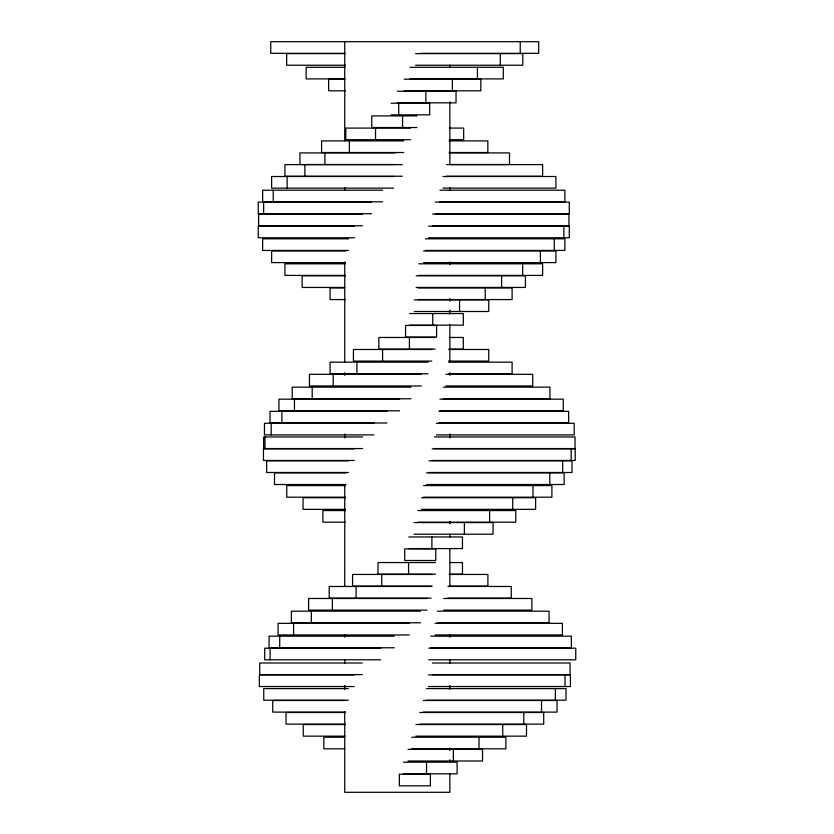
<?xml version="1.0" encoding="UTF-8"?>
<svg xmlns="http://www.w3.org/2000/svg" width="834" height="834" viewBox="0 0 834 834"><rect width="100%" height="100%" fill="white"/><g stroke="black" fill="none" stroke-linecap="round" stroke-linejoin="round"><path stroke-width="1.25" d="M344.817 53.324L270.748 53.324L270.748 41.7L538.691 41.7L538.691 53.324L421.483 53.324M345.266 53.616L286.646 53.616L286.646 65.229L345.266 65.229M415.613 53.616L522.793 53.616L522.793 65.229L415.613 65.229M345.067 67.283L306.13 67.283L306.13 78.907L345.067 78.907M409.953 67.283L503.309 67.283L503.309 78.907L409.953 78.907M344.244 79.188L328.617 79.188L328.617 90.812L345.432 90.812M404.167 79.188L480.832 79.188L480.832 90.812L404.167 90.812M397.391 91.208L456.031 91.208L456.031 102.832L397.391 102.832M391.125 103.228L429.687 103.228L429.687 114.852L391.125 114.852M416.885 115.905L371.735 115.905L371.735 127.529L416.885 127.529M410.526 128.082L345.766 128.082L345.766 139.695L410.526 139.695M449.411 128.082L463.673 128.082L463.673 139.695L449.411 139.695M403.729 140.894L321.59 140.894L321.59 152.518L403.729 152.518M449.026 140.894L487.848 140.894L487.848 152.518L449.026 152.518M395.097 152.914L299.938 152.914L299.938 164.538L395.097 164.538M449.693 152.914L509.501 152.914L509.501 164.538L449.693 164.538M402.311 164.611L284.915 164.611L284.915 176.224L402.311 176.224M446.482 164.611L542.621 164.611L542.621 176.224L446.482 176.224M393.606 176.516L271.623 176.516L271.623 188.14L393.606 188.14M442.948 176.516L555.913 176.516L555.913 188.14L442.948 188.14M382.618 190.194L262.637 190.194L262.637 201.818L382.618 201.818M439.904 190.194L564.899 190.194L564.899 201.818L439.904 201.818M371.589 202.089L258.248 202.089L258.248 213.713L371.589 213.713M435.317 202.089L569.288 202.089L569.288 213.713L435.317 213.713M362.477 214.119L258.592 214.119L258.592 225.733L362.477 225.733M432.596 214.119L568.944 214.119L568.944 225.733L432.596 225.733M354.492 226.139L258.248 226.139L258.248 237.753L354.492 237.753M428.634 226.139L569.288 226.139L569.288 237.753L428.634 237.753M348.57 238.816L262.637 238.816L262.637 250.44L348.57 250.44M425.382 238.816L564.899 238.816L564.899 250.44L425.382 250.44M345.63 250.982L271.623 250.982L271.623 262.606L345.63 262.606M423.536 250.982L555.913 250.982L555.913 262.606L423.536 262.606M345.14 263.805L284.915 263.805L284.915 275.418L345.14 275.418M418.731 263.805L542.621 263.805L542.621 275.418L418.731 275.418M345.339 275.825L302.137 275.825L302.137 287.449L344.88 287.449M416.135 275.825L525.399 275.825L525.399 287.449L416.135 287.449M344.275 287.959L330.055 287.959L330.055 299.573L345.412 299.573M417.99 287.959L512.107 287.959L512.107 299.573L417.99 299.573M414.269 299.865L488.745 299.865L488.745 311.489L414.269 311.489M409.65 313.542L463.308 313.542L463.308 325.166L409.65 325.166M435.087 337.468L378.855 337.468L378.855 349.081L435.087 349.081M449.192 337.468L463.308 337.468L463.308 349.081L449.192 349.081M431.783 349.488L353.428 349.488L353.428 361.101L431.783 361.101M448.609 349.488L488.745 349.488L488.745 361.101L448.609 361.101M428.061 362.164L330.055 362.164L330.055 373.788L428.061 373.788M448.744 362.164L512.107 362.164L512.107 373.788L448.744 373.788M421.316 374.33L309.445 374.33L309.445 385.954L421.316 385.954M445.929 374.33L532.717 374.33L532.717 385.954L445.929 385.954M410.922 387.153L292.234 387.153L292.234 398.777L410.922 398.777M443.396 387.153L549.929 387.153L549.929 398.777L443.396 398.777M399.632 399.173L278.931 399.173L278.931 410.797L399.632 410.797M439.883 399.173L563.231 399.173L563.231 410.797L439.883 410.797M386.997 411.36L270.028 411.36L270.028 422.984L386.997 422.984M438.892 411.36L568.642 411.36L568.642 422.984L438.892 422.984M373.924 423.276L264.472 423.276L264.472 434.889L373.924 434.889M436.349 423.276L574.199 423.276L574.199 434.889L436.349 434.889M362.686 436.943L263.627 436.943L263.627 448.567L362.686 448.567M434.337 436.943L575.043 436.943L575.043 448.567L434.337 448.567M354.335 448.848L263.461 448.848L263.461 460.462L354.335 460.462M432.241 448.848L575.21 448.848L575.21 460.462L432.241 460.462M348.456 460.868L266.671 460.868L266.671 472.492L348.456 472.492M428.947 460.868L571.999 460.868L571.999 472.492L428.947 472.492M345.943 472.888L274.522 472.888L274.522 484.512L345.943 484.512M426.455 472.888L564.149 472.888L564.149 484.512L426.455 484.512M345.401 485.565L286.771 485.565L286.771 497.189L345.401 497.189M423.568 485.565L551.889 485.565L551.889 497.189L423.568 497.189M345.474 497.742L303.055 497.742L303.055 509.355L345.474 509.355M421.566 497.742L535.616 497.742L535.616 509.355L421.566 509.355M345.307 510.554L322.873 510.554L322.873 522.178L345.307 522.178M417.97 510.554L515.798 510.554L515.798 522.178L417.97 522.178M414.039 522.574L493.061 522.574L493.061 534.198L414.039 534.198M408.796 536.96L462.463 536.96L462.463 548.584L408.796 548.584M435.515 562.554L378 562.554L378 574.167L435.515 574.167M449.63 562.554L462.463 562.554L462.463 574.167L449.63 574.167M432.221 574.449L352.573 574.449L352.573 586.073L432.221 586.073M449.057 574.449L487.89 574.449L487.89 586.073L449.057 586.073M431.084 586.469L329.201 586.469L329.201 598.093L431.084 598.093M447.9 586.469L511.263 586.469L511.263 598.093L447.9 598.093M426.935 598.489L308.601 598.489L308.601 610.113L426.935 610.113M443.782 598.489L531.863 598.489L531.863 610.113L443.782 610.113M420.461 611.176L291.379 611.176L291.379 622.789L420.461 622.789M437.35 611.176L549.085 611.176L549.085 622.789L437.35 622.789M409.16 623.342L278.087 623.342L278.087 634.966L409.16 634.966M435.129 623.342L562.377 623.342L562.377 634.966L435.129 634.966M394.294 636.165L269.101 636.165L269.101 647.778L394.294 647.778M430.751 636.165L571.363 636.165L571.363 647.778L430.751 647.778M380.658 648.185L264.712 648.185L264.712 659.798L380.658 659.798M428.78 648.185L575.752 648.185L575.752 659.798L428.78 659.798M362.279 662.999L259.697 662.999L259.697 674.623L362.279 674.623M432.398 662.999L570.049 662.999L570.049 674.623L432.398 674.623M354.304 674.914L259.353 674.914L259.353 686.538L354.304 686.538M428.436 674.914L570.393 674.914L570.393 686.538L428.436 686.538M348.372 688.592L263.742 688.592L263.742 700.206L348.372 700.206M426.487 688.592L566.005 688.592L566.005 700.206L426.487 700.206M345.432 700.487L272.728 700.487L272.728 712.111L345.432 712.111M423.349 700.487L557.018 700.487L557.018 712.111L423.349 712.111M344.484 712.507L286.02 712.507L286.02 724.131L344.942 724.131M419.836 712.507L543.726 712.507L543.726 724.131L419.836 724.131M345.151 724.527L303.232 724.527L303.232 736.151L345.151 736.151M415.937 724.527L526.504 724.527L526.504 736.151L415.937 736.151M344.536 737.214L323.842 737.214L323.842 748.828L344.536 748.828M411.777 737.214L505.904 737.214L505.904 748.828L411.777 748.828M408.055 749.38L482.532 749.38L482.532 761.004L408.055 761.004M403.437 762.193L457.105 762.193L457.105 773.816L403.437 773.816M571.165 448.848L571.165 460.462M565.004 674.914L565.004 686.538M563.899 226.139L563.899 237.753M562.669 460.868L562.669 472.492M555.381 688.592L555.381 700.206M554.287 238.816L554.287 250.44M549.814 472.888L549.814 484.512M541.506 700.487L541.506 712.111M540.401 250.982L540.401 262.606M532.999 485.565L532.999 497.189M523.773 712.507L523.773 724.131M522.668 263.805L522.668 275.418M520.228 41.7L520.228 53.324M512.733 497.742L512.733 509.355M502.735 724.527L502.735 736.151M501.63 275.825L501.63 287.449M500.285 53.616L500.285 65.229M489.621 510.554L489.621 522.178M485.232 287.959L485.232 299.573M479.018 737.214L479.018 748.828M477.434 67.283L477.434 78.907M464.382 522.574L464.382 534.198M459.576 299.865L459.576 311.489M453.362 749.38L453.362 761.004M452.372 79.188L452.372 90.812M449.86 65.156L449.86 67.763M449.86 101.644L449.86 164.194M449.86 187.65L449.86 190.256M449.86 261.928L449.86 264.534M449.86 298.416L449.86 301.022M449.86 310.144L449.86 314.053M449.86 324.478L449.86 362.269M449.86 372.694L449.86 375.3M449.86 433.941L449.86 437.85M449.86 521.25L449.86 523.856M449.86 534.281L449.86 536.888M449.86 548.616L449.86 586.406M449.86 634.622L449.86 637.228M449.86 659.381L449.86 663.291M449.86 685.444L449.86 689.353M449.86 747.994L449.86 750.6M449.86 759.722L449.86 762.328M449.86 774.056L449.86 792.3L344.744 792.3L344.744 711.506M432.752 313.542L432.752 325.166M431.897 536.96L431.897 548.584M426.539 762.193L426.539 773.816M425.861 91.208L425.861 102.832M409.421 337.468L409.421 349.081M408.566 562.554L408.566 574.167M402.572 115.905L402.572 127.529M398.704 103.228L398.704 114.852M382.587 349.488L382.587 361.101M381.743 574.449L381.743 586.073M375.529 128.082L375.529 139.695M356.931 362.164L356.931 373.788M356.076 586.469L356.076 598.093M349.363 140.894L349.363 152.518M344.744 41.7L344.744 140.738M344.744 187.65L344.744 190.256M344.744 261.928L344.744 362.269M344.744 372.694L344.744 375.3M344.744 433.941L344.744 437.85M344.744 484.762L344.744 586.406M344.744 634.622L344.744 637.228M344.744 659.381L344.744 663.291M344.744 685.444L344.744 689.353M333.225 374.33L333.225 385.954M332.37 598.489L332.37 610.113M324.895 152.914L324.895 164.538M312.187 387.153L312.187 398.777M311.332 611.176L311.332 622.789M304.869 164.611L304.869 176.224M294.454 399.173L294.454 410.797M293.599 623.342L293.599 634.966M287.136 176.516L287.136 188.14M281.902 411.36L281.902 422.984M279.713 636.165L279.713 647.778M273.25 190.194L273.25 201.818M271.196 423.276L271.196 434.889M270.101 648.185L270.101 659.798M264.983 436.943L264.983 448.567M263.638 202.089L263.638 213.713M436.599 325.437L405.564 325.437L405.564 337.061L436.599 337.061L436.599 325.437M435.755 548.876L404.709 548.876L404.709 560.5L435.755 560.5L435.755 548.876M430.386 774.223L399.35 774.223L399.35 785.836L430.386 785.836L430.386 774.223"/></g></svg>
